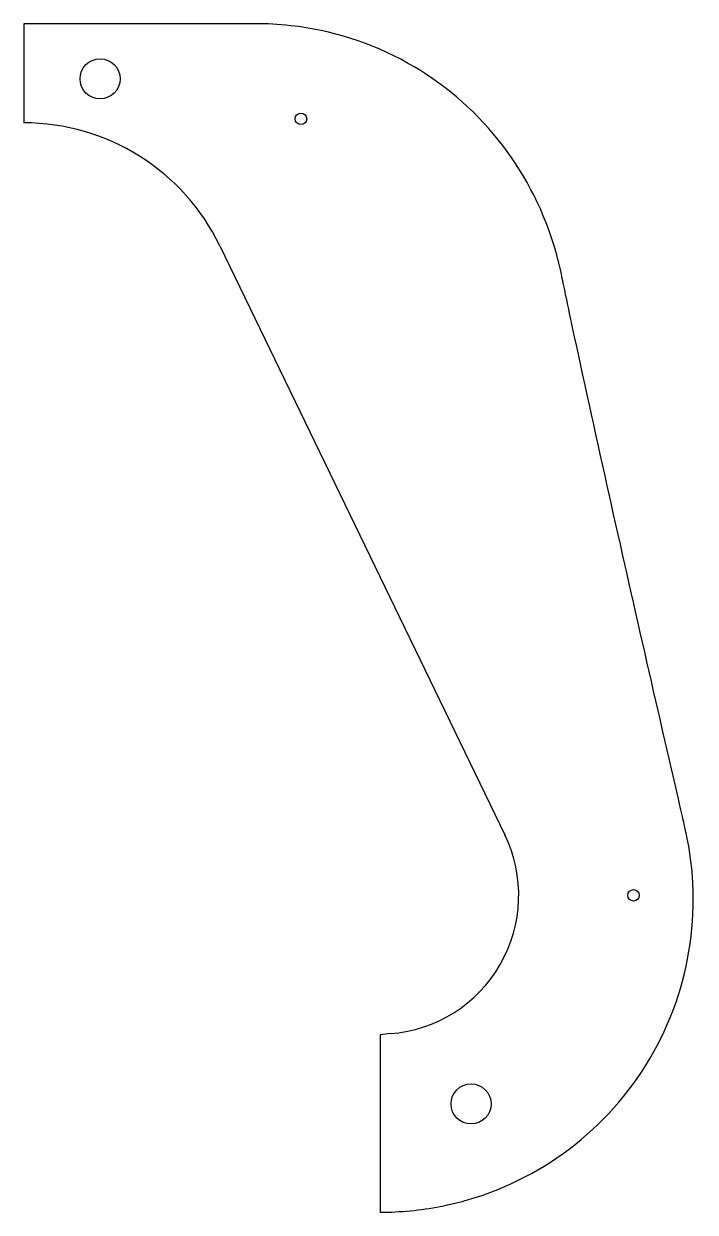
# Model space of a CAD drawing. Header units: millimetres. Extents: x 280 to 450, y -150 to 150.
import ezdxf

# ---------------------------------------------------------------- set-up
doc = ezdxf.new("R2010")
doc.units = ezdxf.units.MM
doc.layers.get('0').update_dxf_attribs({"linetype": 'CONTINUOUS'})

msp = doc.modelspace()

# ---------------------------------------------------------------- linework, layer by layer
for p, q in [((338.72, 150), (280, 150)), ((280, 150), (280, 125)), ((329.5, 93.97), (401.5, -54.75)), ((372.61, -104.9), (370, -105.23)), ((370, -105.23), (370, -150))]:
    msp.add_line(p, q)
for centre, radius in [((299.27, 136.1), 5.06), ((350, 126.02), 1.45), ((434, -70), 1.45), ((392.96, -122.65), 5.06)]:
    msp.add_circle(centre, radius)
for centre, radius, start, end in [((280, 70), 55, 25.8334, 90), ((370, -70), 35, -85.7263, 25.8334)]:
    msp.add_arc(centre, radius, start, end)
for points, knots in [([(415.76, 86.8), (415.06, 90.14), (414.64, 91.67), (410.77, 104.09), (406.03, 112.98), (393.45, 128.67), (385.66, 135.22), (367.73, 145.22), (357.69, 148.38), (343.97, 149.9), (341.64, 150), (338.72, 150)], [-82.262801, -82.262801, -82.262801, -82.262801, -81.7854, -81.7854, -80.109522, -80.109522, -78.377037, -78.377037, -76.547605, -76.547605, -75.927039, -75.927039, -75.927039, -75.927039]), ([(446.1, -49.11), (445.9, -48.23), (445.66, -47.22), (442.24, -32.34), (439.24, -19.25), (430.4, 19.61), (424.04, 47.96), (417.15, 80.14), (416.33, 84.07), (415.76, 86.8)], [-84.920384, -84.920384, -84.920384, -84.920384, -84.856573, -84.856573, -84.111366, -84.111366, -82.651877, -82.651877, -82.262801, -82.262801, -82.262801, -82.262801]), ([(370, -150), (371.04, -150), (371.44, -149.99), (377.04, -149.85), (382.1, -149.24), (396.99, -145.98), (406.34, -141.92), (423.16, -130.48), (430.38, -123.1), (441.79, -105.88), (445.71, -96.12), (447.65, -86), (449.57, -75.98), (449.54, -65.7), (447.44, -55.06), (447.33, -54.48), (447.04, -53.2)], [-10.456082, -10.456082, -10.456082, -10.456082, -10.32758, -10.32758, -8.921019, -8.921019, -6.057617, -6.057617, -3.091595, -3.091595, 0, 0, 0, 3.058382, 3.058382, 3.254072, 3.254072, 3.254072, 3.254072])]:
    msp.add_open_spline(points, degree=3, knots=knots)
msp.add_open_spline([(447.04, -53.2), (446.83, -52.29), (446.54, -51.02), (446.1, -49.11)], degree=3)

doc.saveas('drawing.dxf')
